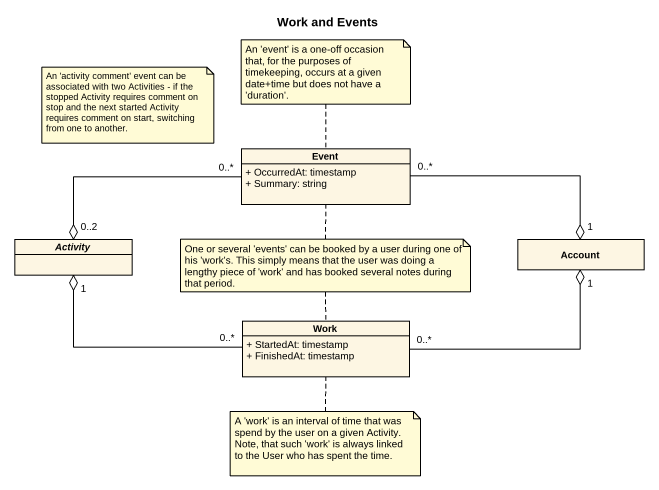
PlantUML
@startuml
title Work and Events
hide circle
hide empty members
skinparam classAttributeIconSize 0
class Event {
  + OccurredAt: timestamp
  + Summary: string
}
abstract class Activity
class Account
class Work {
  + StartedAt: timestamp
  + FinishedAt: timestamp
}
Event "0..*" -left-o "0..2" Activity
Event "0..*" -right-o "1" Account
Work "0..*" -left-o "1" Activity
Work "0..*" -right-o "1" Account
note as N1
  An 'activity comment' event can be associated with two Activities - if the stopped Activity requires comment on stop and the next started Activity requires comment on start, switching from one to another.
end note
note top of Event : An 'event' is a one-off occasion that, for the purposes of timekeeping, occurs at a given date+time but does not have a 'duration'.
note as N3
  One or several 'events' can be booked by a user during one of his 'work's. This simply means that the user was doing a lengthy piece of 'work' and has booked several notes during that period.
end note
N3 .. Work
N3 .. Event
note bottom of Work
  A 'work' is an interval of time that was spend by the user on a given Activity.
  Note, that such 'work' is always linked to the User who has spent the time.
end note
@enduml
